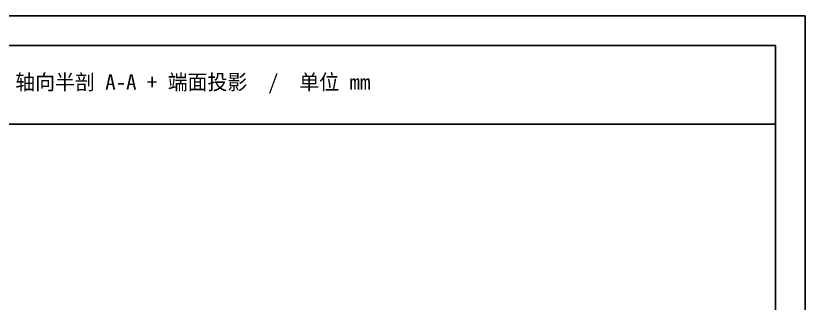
# Model space of a CAD drawing. Header units: millimetres. Extents: x 8 to 412, y 8 to 289.
# Drawn here: x 252.1 to 412, y 230.7 to 289 of the extents above; entities that cross this region are included whole.
import ezdxf

# ---------------------------------------------------------------- set-up
doc = ezdxf.new("R2010")
doc.units = ezdxf.units.MM
doc.layers.add('FRAME', color=7, linetype='Continuous')
doc.layers.add('NOTES', color=7, linetype='Continuous')

msp = doc.modelspace()

# ---------------------------------------------------------------- linework, layer by layer
at = {"layer": 'FRAME'}
for p, q in [((412, 289), (8, 289)), ((412, 8), (412, 289)), ((406, 283), (14, 283)), ((406, 14), (406, 283)), ((14, 267), (406, 267))]:
    msp.add_line(p, q, dxfattribs=at)

# ---------------------------------------------------------------- texts
at = {"layer": 'NOTES'}
msp.add_text('轴向半剖 A-A + 端面投影  /  单位 mm', height=3.1, dxfattribs=at).set_placement((252, 274))

doc.saveas('drawing.dxf')
